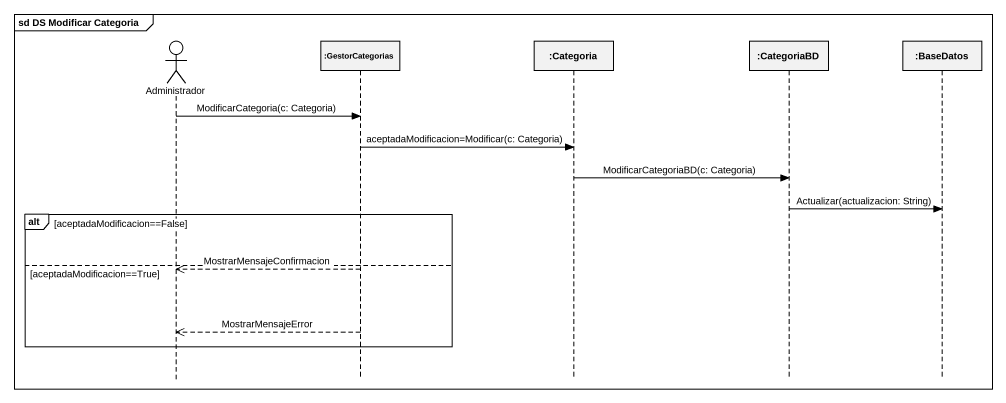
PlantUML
@startuml
mainframe sd DS Modificar Categoria
hide footbox
actor Administrador
participant ":GestorCategorias" as GestorCategorias
participant ":Categoria" as Categoria
participant ":CategoriaBD" as CategoriaBD
participant ":BaseDatos" as BaseDatos

Administrador -> GestorCategorias : ModificarCategoria(c: Categoria)
GestorCategorias -> Categoria : aceptadaModificacion=Modificar(c: Categoria)
Categoria -> CategoriaBD : ModificarCategoriaBD(c: Categoria)
CategoriaBD -> BaseDatos : Actualizar(actualizacion: String)
alt aceptadaModificacion==False
else aceptadaModificacion==True
  GestorCategorias -->> Administrador : MostrarMensajeConfirmacion
  GestorCategorias -->> Administrador : MostrarMensajeError
end
@enduml
